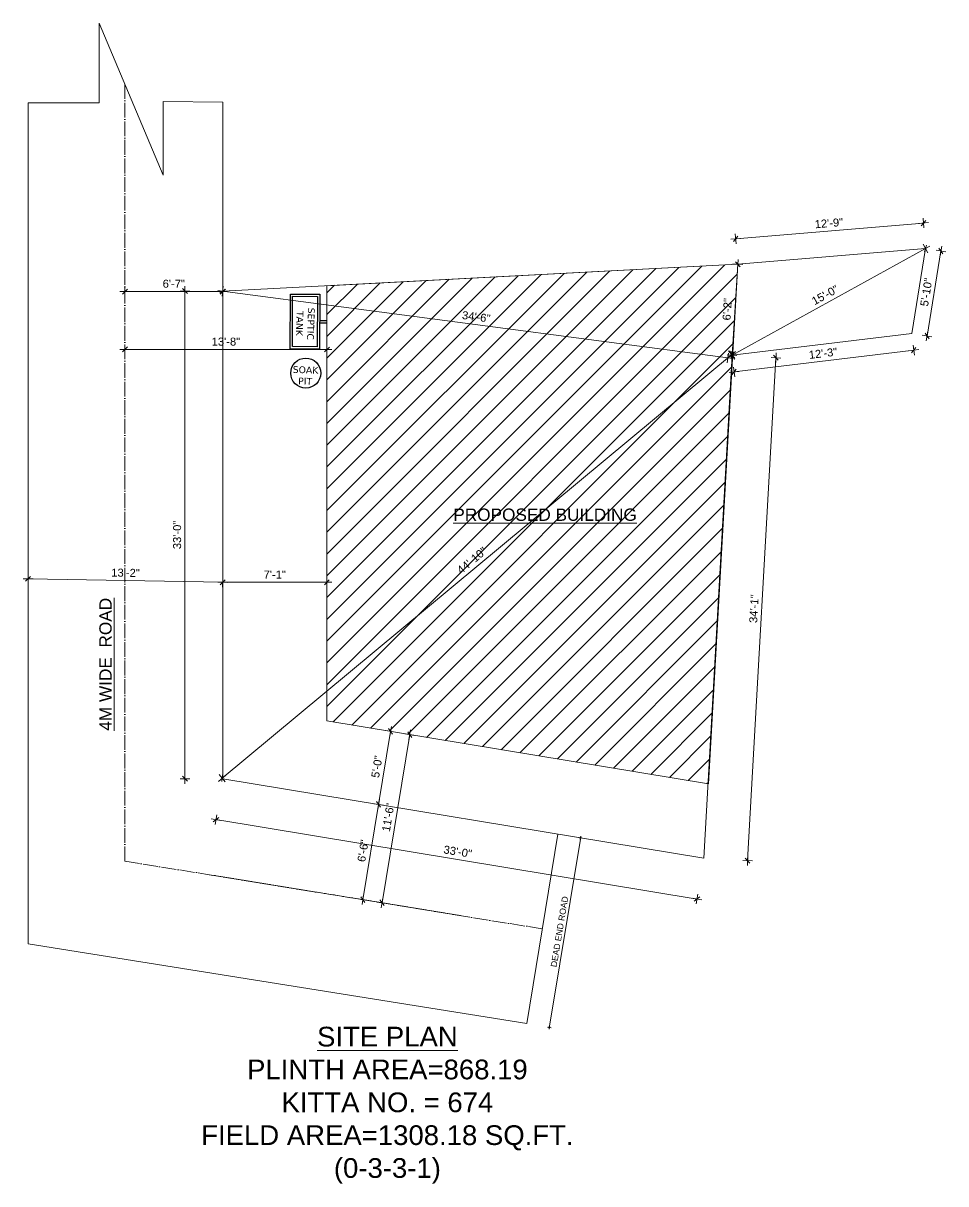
# Model space of a CAD drawing. Header units: inches. Extents: x -14619 to 1971361, y -855114 to -978.
# Drawn here: x 20439 to 21188, y -4243 to -3301 of the extents above; entities that cross this region are included whole.
import ezdxf

# ---------------------------------------------------------------- set-up
doc = ezdxf.new("R2010")
doc.units = ezdxf.units.IN
doc.header["$LTSCALE"] = 0.5
doc.header["$MEASUREMENT"] = 0
doc.header["$PDMODE"] = 66
doc.linetypes.add('ACAD_ISO04W100', pattern=[30, 24, -3, 0, -3])
for name, color, linetype, lineweight in [('DIM', 180, 'Continuous', 5), ('door', 202, 'Continuous', 5), ('HACTH', 8, 'Continuous', 5), ('hatch', 9, 'Continuous', 0), ('TEXT', 220, 'Continuous', 9)]:
    doc.layers.add(name, color=color, linetype=linetype, lineweight=lineweight)
doc.styles.add('arial', font='arial.ttf')
doc.styles.get("Standard").update_dxf_attribs({"font": 'arial.ttf'})
doc.dimstyles.new('1 96', dxfattribs={"dimtxt": 6.5, "dimasz": 4, "dimexe": 0, "dimexo": 0, "dimgap": 3, "dimtad": 1, "dimdec": 0, "dimzin": 11, "dimdsep": 46, "dimlunit": 3, "dimtxsty": 'arial', "dimblk": 'oblique', "dimcen": 4, "dimse1": 1, "dimse2": 1, "dimclrd": 256, "dimclre": 256, "dimclrt": 256, "dimadec": 0, "dimazin": 0, "dimtfac": 1, "dimtdec": 0, "dimtix": 1, "dimtmove": 0, "dimatfit": 3, "dimldrblk": 'Arrow2', "dimfxl": 1, "dimtolj": 1, "dimtzin": 0, "dimlwd": -1, "dimlwe": 9, "dimarcsym": 0})
doc.dimstyles.new('S8', dxfattribs={"dimtxt": 5, "dimasz": 1, "dimexe": 6, "dimexo": 18, "dimgap": 1.9375, "dimtad": 1, "dimdec": 0, "dimzin": 3, "dimdsep": 46, "dimlunit": 4, "dimtxsty": 'Standard', "dimblk": 'dot 2', "dimcen": 12, "dimse1": 1, "dimse2": 1, "dimclrd": 1, "dimclre": 1, "dimclrt": 256, "dimadec": 0, "dimazin": 0, "dimtfac": 0.75, "dimtdec": 0, "dimtix": 1, "dimtmove": 1, "dimatfit": 3, "dimldrblk": 'DOT', "dimfxl": 1, "dimtolj": 1, "dimtzin": 0, "dimlwd": 9, "dimlwe": 9, "dimarcsym": 0})

# ---------------------------------------------------------------- blocks, each defined once
blk = doc.blocks.new('oblique')
at = {"lineweight": 9}
for p, q in [((1, 0), (-1, 0)), ((-0.5, -0.5), (0.5, 0.5)), ((0, 1), (0, -1))]:
    blk.add_line(p, q, dxfattribs=at)
blk = doc.blocks.new('*D1060')
at = {"layer": 'Defpoints', "color": 0, "transparency": 16777216}
for p in [(20569.92, -3518.54), (20613.5, -3518.54), (20613.5, -3914.54)]:
    blk.add_point(p, dxfattribs=at)
at = {"layer": 'DIM', "transparency": 16777216}
blk.add_line((20569.92, -3914.54), (20569.92, -3518.54), dxfattribs=at)
at = {"layer": 'DIM', "transparency": 16777216, "xscale": 4, "yscale": 4, "zscale": 4}
for p, rotation in [((20569.92, -3518.54), 90), ((20569.92, -3914.54), 270)]:
    blk.add_blockref('oblique', p, dxfattribs=dict(at, rotation=rotation))
at = {"layer": 'DIM', "transparency": 16777216, "insert": (20563.6, -3716.54), "char_height": 6.5, "attachment_point": 5, "rotation": 90, "style": 'arial'}
blk.add_mtext('\\A1;33\'-0"', dxfattribs=at)
blk = doc.blocks.new('_Oblique')
at = {"color": 0, "linetype": 'ByBlock', "lineweight": -2}
blk.add_line((-0.5, -0.5), (0.5, 0.5), dxfattribs=at)
blk = doc.blocks.new('Arrow2')
for p, q in [((-4.1, 0.75), (-3.08, 0)), ((0, 0), (-4.1, 0.75)), ((-3.08, 0), (-4.1, -0.75)), ((-4.1, -0.75), (0, 0))]:
    blk.add_line(p, q)
blk.add_solid([(-4.1, 0.75), (0, 0), (-3.08, 0), (-4.1, -0.75)])
blk = doc.blocks.new('*D1183')
at = {"layer": 'Defpoints', "color": 0, "transparency": 16777216}
for p in [(21169.71, -3463.25), (21171.46, -3483.88), (21019, -3496.78)]:
    blk.add_point(p, dxfattribs=at)
at = {"layer": 'DIM', "transparency": 16777216}
blk.add_line((21017.26, -3476.15), (21169.71, -3463.25), dxfattribs=at)
at = {"layer": 'DIM', "transparency": 16777216, "xscale": 4, "yscale": 4, "zscale": 4}
for p, rotation in [((21169.71, -3463.25), 4.838670017049669), ((21017.26, -3476.15), 184.8386700170497)]:
    blk.add_blockref('oblique', p, dxfattribs=dict(at, rotation=rotation))
at = {"layer": 'DIM', "transparency": 16777216, "insert": (21092.95, -3463.4), "char_height": 6.5, "attachment_point": 5, "rotation": 4.83867, "style": 'arial'}
blk.add_mtext('\\A1;12\'-9"', dxfattribs=at)
blk = doc.blocks.new('*D1184')
at = {"layer": 'Defpoints', "color": 0, "transparency": 16777216}
for p in [(21171.46, -3483.88), (21160.24, -3552.97), (21172.7, -3555)]:
    blk.add_point(p, dxfattribs=at)
at = {"layer": 'DIM', "transparency": 16777216}
blk.add_line((21183.92, -3485.9), (21172.7, -3555), dxfattribs=at)
at = {"layer": 'DIM', "transparency": 16777216, "xscale": 4, "yscale": 4, "zscale": 4}
for p, rotation in [((21183.92, -3485.9), 80.77516477349229), ((21172.7, -3555), 260.7751647734922)]:
    blk.add_blockref('oblique', p, dxfattribs=dict(at, rotation=rotation))
at = {"layer": 'DIM', "transparency": 16777216, "insert": (21172.07, -3519.44), "char_height": 6.5, "attachment_point": 5, "rotation": 80.77516, "style": 'arial'}
blk.add_mtext('\\A1;5\'-10"', dxfattribs=at)
blk = doc.blocks.new('*D1185')
at = {"layer": 'Defpoints', "color": 0, "transparency": 16777216}
for p in [(21160.24, -3552.97), (21014.3, -3570.64), (21161.88, -3566.52)]:
    blk.add_point(p, dxfattribs=at)
at = {"layer": 'DIM', "transparency": 16777216}
blk.add_line((21015.94, -3584.18), (21161.88, -3566.52), dxfattribs=at)
at = {"layer": 'DIM', "transparency": 16777216, "xscale": 4, "yscale": 4, "zscale": 4}
for p, rotation in [((21161.88, -3566.52), 6.900499204740578), ((21015.94, -3584.18), 186.9004992047406)]:
    blk.add_blockref('oblique', p, dxfattribs=dict(at, rotation=rotation))
at = {"layer": 'DIM', "transparency": 16777216, "insert": (21088.15, -3569.07), "char_height": 6.5, "attachment_point": 5, "rotation": 6.9005, "style": 'arial'}
blk.add_mtext('\\A1;12\'-3"', dxfattribs=at)
blk = doc.blocks.new('*D1186')
at = {"layer": 'Defpoints', "color": 0, "transparency": 16777216}
for p in [(20600.57, -3914.54), (20991.29, -3978.99), (20985.81, -4012.18)]:
    blk.add_point(p, dxfattribs=at)
at = {"layer": 'DIM', "transparency": 16777216}
blk.add_line((20595.09, -3947.73), (20985.81, -4012.18), dxfattribs=at)
at = {"layer": 'DIM', "transparency": 16777216, "xscale": 4, "yscale": 4, "zscale": 4}
for p, rotation in [((20595.09, -3947.73), 170.6334039608229), ((20985.81, -4012.18), 350.6334039608229)]:
    blk.add_blockref('oblique', p, dxfattribs=dict(at, rotation=rotation))
at = {"layer": 'DIM', "transparency": 16777216, "insert": (20791.48, -3973.72), "char_height": 6.5, "attachment_point": 5, "rotation": 350.6334, "style": 'arial'}
blk.add_mtext('\\A1;33\'-0"', dxfattribs=at)
blk = doc.blocks.new('*D1187')
at = {"layer": 'Defpoints', "color": 0, "transparency": 16777216}
for p in [(21014.3, -3570.64), (21049.93, -3572.64), (20991.29, -3978.99)]:
    blk.add_point(p, dxfattribs=at)
at = {"layer": 'DIM', "transparency": 16777216}
blk.add_line((21026.92, -3981), (21049.93, -3572.64), dxfattribs=at)
at = {"layer": 'DIM', "transparency": 16777216, "xscale": 4, "yscale": 4, "zscale": 4}
for p, rotation in [((21049.93, -3572.64), 86.77451339904405), ((21026.92, -3981), 266.7745133990441)]:
    blk.add_blockref('oblique', p, dxfattribs=dict(at, rotation=rotation))
at = {"layer": 'DIM', "transparency": 16777216, "insert": (21032.11, -3776.46), "char_height": 6.5, "attachment_point": 5, "rotation": 86.77451, "style": 'arial'}
blk.add_mtext('\\A1;34\'-1"', dxfattribs=at)
blk = doc.blocks.new('*D1061')
at = {"layer": 'Defpoints', "color": 0, "transparency": 16777216}
for p in [(21013.91, -3570.16), (21014.3, -3570.64), (20600.57, -3914.54)]:
    blk.add_point(p, dxfattribs=at)
at = {"layer": 'DIM', "transparency": 16777216}
blk.add_line((20600.17, -3914.06), (21013.91, -3570.16), dxfattribs=at)
at = {"layer": 'DIM', "transparency": 16777216, "xscale": 4, "yscale": 4, "zscale": 4}
for p, rotation in [((21013.91, -3570.16), 39.73401624966461), ((20600.17, -3914.06), 219.7340162496646)]:
    blk.add_blockref('oblique', p, dxfattribs=dict(at, rotation=rotation))
at = {"layer": 'DIM', "transparency": 16777216, "insert": (20803, -3737.25), "char_height": 6.5, "attachment_point": 5, "rotation": 39.73402, "style": 'arial'}
blk.add_mtext('\\A1;44\'-10"', dxfattribs=at)
blk = doc.blocks.new('*D1062')
at = {"layer": 'Defpoints', "color": 0, "transparency": 16777216}
for p in [(20600.57, -3518.54), (21010.82, -3572.79), (21010.83, -3572.71)]:
    blk.add_point(p, dxfattribs=at)
at = {"layer": 'DIM', "transparency": 16777216}
blk.add_line((20600.56, -3518.62), (21010.82, -3572.79), dxfattribs=at)
at = {"layer": 'DIM', "transparency": 16777216, "xscale": 4, "yscale": 4, "zscale": 4}
for p, rotation in [((20600.56, -3518.62), 172.4773343015609), ((21010.82, -3572.79), 352.4773343015609)]:
    blk.add_blockref('oblique', p, dxfattribs=dict(at, rotation=rotation))
at = {"layer": 'DIM', "transparency": 16777216, "insert": (20806.52, -3539.44), "char_height": 6.5, "attachment_point": 5, "rotation": 352.47733, "style": 'arial'}
blk.add_mtext('\\A1;34\'-6"', dxfattribs=at)
blk = doc.blocks.new('*D1063')
at = {"layer": 'Defpoints', "color": 0, "transparency": 16777216}
for p in [(21019, -3496.78), (21014.3, -3570.64), (21014.3, -3570.64)]:
    blk.add_point(p, dxfattribs=at)
at = {"layer": 'DIM', "transparency": 16777216}
blk.add_line((21019, -3496.78), (21014.3, -3570.64), dxfattribs=at)
at = {"layer": 'DIM', "transparency": 16777216, "xscale": 4, "yscale": 4, "zscale": 4}
for p, rotation in [((21019, -3496.78), 86.3568811026315), ((21014.3, -3570.64), 266.3568811026316)]:
    blk.add_blockref('oblique', p, dxfattribs=dict(at, rotation=rotation))
at = {"layer": 'DIM', "transparency": 16777216, "insert": (21010.35, -3533.31), "char_height": 6.5, "attachment_point": 5, "rotation": 86.35688, "style": 'arial'}
blk.add_mtext('\\A1;6\'-2"', dxfattribs=at)
blk = doc.blocks.new('*D1064')
at = {"layer": 'Defpoints', "color": 0, "transparency": 16777216}
for p in [(21171.46, -3483.88), (21171.46, -3483.88), (21014.3, -3570.64)]:
    blk.add_point(p, dxfattribs=at)
at = {"layer": 'DIM', "transparency": 16777216}
blk.add_line((21014.3, -3570.64), (21171.46, -3483.88), dxfattribs=at)
at = {"layer": 'DIM', "transparency": 16777216, "xscale": 4, "yscale": 4, "zscale": 4}
for p, rotation in [((21171.46, -3483.88), 28.90023701083399), ((21014.3, -3570.64), 208.900237010834)]:
    blk.add_blockref('oblique', p, dxfattribs=dict(at, rotation=rotation))
at = {"layer": 'DIM', "transparency": 16777216, "insert": (21089.83, -3521.73), "char_height": 6.5, "attachment_point": 5, "rotation": 28.90024, "style": 'arial'}
blk.add_mtext('\\A1;15\'-0"', dxfattribs=at)
blk = doc.blocks.new('*D1065')
at = {"layer": 'Defpoints', "color": 0, "transparency": 16777216}
for p in [(20442.57, -3752.2), (20600.57, -3754.98), (20600.57, -3754.99)]:
    blk.add_point(p, dxfattribs=at)
at = {"layer": 'DIM', "transparency": 16777216}
blk.add_line((20442.57, -3752.21), (20600.57, -3754.99), dxfattribs=at)
at = {"layer": 'DIM', "transparency": 16777216, "xscale": 4, "yscale": 4, "zscale": 4}
for p, rotation in [((20442.57, -3752.21), 178.9936455785437), ((20600.57, -3754.99), 358.9936455785437)]:
    blk.add_blockref('oblique', p, dxfattribs=dict(at, rotation=rotation))
at = {"layer": 'DIM', "transparency": 16777216, "insert": (20521.68, -3747.28), "char_height": 6.5, "attachment_point": 5, "rotation": 358.99365, "style": 'arial'}
blk.add_mtext('\\A1;13\'-2"', dxfattribs=at)
blk = doc.blocks.new('*D1066')
at = {"layer": 'Defpoints', "color": 0, "transparency": 16777216}
for p in [(20600.57, -3518.9), (20521.16, -3573.42), (20600.57, -3573.42)]:
    blk.add_point(p, dxfattribs=at)
at = {"layer": 'DIM', "transparency": 16777216}
blk.add_line((20521.16, -3518.9), (20600.57, -3518.9), dxfattribs=at)
at = {"layer": 'DIM', "transparency": 16777216, "xscale": 4, "yscale": 4, "zscale": 4, "rotation": 180}
blk.add_blockref('oblique', (20521.16, -3518.9), dxfattribs=at)
at = {"layer": 'DIM', "transparency": 16777216, "xscale": 4, "yscale": 4, "zscale": 4}
blk.add_blockref('oblique', (20600.57, -3518.9), dxfattribs=at)
at = {"layer": 'DIM', "transparency": 16777216, "insert": (20560.86, -3512.58), "char_height": 6.5, "attachment_point": 5, "style": 'arial'}
blk.add_mtext('\\A1;6\'-7"', dxfattribs=at)
blk = doc.blocks.new('*D1188')
at = {"layer": 'Defpoints', "color": 0, "transparency": 16777216}
for p in [(20521.16, -3565.9), (20685.22, -3565.93), (20685.22, -3565.93)]:
    blk.add_point(p, dxfattribs=at)
at = {"layer": 'DIM', "transparency": 16777216}
blk.add_line((20521.16, -3565.9), (20685.22, -3565.93), dxfattribs=at)
at = {"layer": 'DIM', "transparency": 16777216, "xscale": 4, "yscale": 4, "zscale": 4}
for p, rotation in [((20521.16, -3565.9), 179.9886960015747), ((20685.22, -3565.93), 359.9886960015747)]:
    blk.add_blockref('oblique', p, dxfattribs=dict(at, rotation=rotation))
at = {"layer": 'DIM', "transparency": 16777216, "insert": (20603.19, -3559.59), "char_height": 6.5, "attachment_point": 5, "rotation": 359.9887, "style": 'arial'}
blk.add_mtext('\\A1;13\'-8"', dxfattribs=at)
blk = doc.blocks.new('*D1189')
at = {"layer": 'Defpoints', "color": 0, "transparency": 16777216}
for p in [(20727.17, -3935.42), (20727.17, -3935.42), (20714.42, -4012.74)]:
    blk.add_point(p, dxfattribs=at)
at = {"layer": 'DIM', "transparency": 16777216}
blk.add_line((20714.42, -4012.74), (20727.17, -3935.42), dxfattribs=at)
at = {"layer": 'DIM', "transparency": 16777216, "xscale": 4, "yscale": 4, "zscale": 4}
for p, rotation in [((20727.17, -3935.42), 80.63340396082346), ((20714.42, -4012.74), 260.6334039608234)]:
    blk.add_blockref('oblique', p, dxfattribs=dict(at, rotation=rotation))
at = {"layer": 'DIM', "transparency": 16777216, "insert": (20714.56, -3973.05), "char_height": 6.5, "attachment_point": 5, "rotation": 80.6334, "style": 'arial'}
blk.add_mtext('\\A1;6\'-6"', dxfattribs=at)
blk = doc.blocks.new('*D1190')
at = {"layer": 'Defpoints', "color": 0, "transparency": 16777216}
for p in [(20736.95, -3876.1), (20750.44, -3878.32), (20727.17, -3935.42)]:
    blk.add_point(p, dxfattribs=at)
at = {"layer": 'DIM', "transparency": 16777216}
blk.add_line((20727.17, -3935.42), (20736.95, -3876.1), dxfattribs=at)
at = {"layer": 'DIM', "transparency": 16777216, "xscale": 4, "yscale": 4, "zscale": 4}
for p, rotation in [((20736.95, -3876.1), 80.63340396096187), ((20727.17, -3935.42), 260.6334039609619)]:
    blk.add_blockref('oblique', p, dxfattribs=dict(at, rotation=rotation))
at = {"layer": 'DIM', "transparency": 16777216, "insert": (20725.83, -3904.73), "char_height": 6.5, "attachment_point": 5, "rotation": 80.6334, "style": 'arial'}
blk.add_mtext('\\A1;5\'-0"', dxfattribs=at)
blk = doc.blocks.new('*D1191')
at = {"layer": 'Defpoints', "color": 0, "transparency": 16777216}
for p in [(20752.52, -3878.66), (20752.52, -3878.66), (20729.99, -4015.27)]:
    blk.add_point(p, dxfattribs=at)
at = {"layer": 'DIM', "transparency": 16777216}
blk.add_line((20729.99, -4015.27), (20752.52, -3878.66), dxfattribs=at)
at = {"layer": 'DIM', "transparency": 16777216, "xscale": 4, "yscale": 4, "zscale": 4}
for p, rotation in [((20752.52, -3878.66), 80.63340396082431), ((20729.99, -4015.27), 260.6334039608243)]:
    blk.add_blockref('oblique', p, dxfattribs=dict(at, rotation=rotation))
at = {"layer": 'DIM', "transparency": 16777216, "insert": (20735.02, -3945.94), "char_height": 6.5, "attachment_point": 5, "rotation": 80.6334, "style": 'arial'}
blk.add_mtext('\\A1;11\'-6"', dxfattribs=at)
blk = doc.blocks.new('dot1')
at = {"layer": 'hatch'}
h = blk.add_hatch(color=256, dxfattribs=at)
edge = h.paths.add_edge_path()
edge.add_arc((0, 0), 1, 0, 360)
for p, q in [((3, 0), (-3, 0)), ((0, 3), (0, -3))]:
    blk.add_line(p, q, dxfattribs=at)
blk.add_circle((0, 0), 1, dxfattribs=at)
blk = doc.blocks.new('dot 2')
at = {"layer": 'hatch', "xscale": 0.5, "yscale": 0.5, "zscale": 0.5}
blk.add_blockref('dot1', (0, 0), dxfattribs=at)
blk = doc.blocks.new('*D2120')
at = {"color": 1, "lineweight": 9, "transparency": 16777216}
blk.add_line((20891.12, -3963.48), (20866.06, -4115.42), dxfattribs=at)
at = {"layer": 'Defpoints', "color": 0, "transparency": 16777216}
for p in [(20872.89, -3959.46), (20847.5, -4113.38), (20865.89, -4116.41)]:
    blk.add_point(p, dxfattribs=at)
at = {"color": 1, "lineweight": 9, "transparency": 16777216}
for p, rotation in [((20891.28, -3962.49), 80.63340396082256), ((20865.89, -4116.41), 260.6334039608226)]:
    blk.add_blockref('dot 2', p, dxfattribs=dict(at, rotation=rotation))
at = {"transparency": 16777216, "insert": (20874.12, -4038.71), "char_height": 5, "attachment_point": 5, "rotation": 80.6334}
blk.add_mtext('\\A1;DEAD END ROAD', dxfattribs=at)
blk = doc.blocks.new('_Dot')
at = {"color": 0, "linetype": 'ByBlock', "lineweight": -2}
blk.add_line((-0.5, 0), (-1, 0), dxfattribs=at)
at = {"color": 0, "linetype": 'ByBlock', "const_width": 0.5}
blk.add_lwpolyline([(-0.25, 0, 1), (0.25, 0, 1)], format="xyb", close=True, dxfattribs=at)
blk = doc.blocks.new('*D2121')
at = {"layer": 'Defpoints', "color": 0, "transparency": 16777216}
for p in [(20600.57, -3716.54), (20685.19, -3716.55), (20685.19, -3754.98)]:
    blk.add_point(p, dxfattribs=at)
at = {"layer": 'DIM', "transparency": 16777216}
blk.add_line((20600.57, -3754.98), (20685.19, -3754.98), dxfattribs=at)
at = {"layer": 'DIM', "transparency": 16777216, "xscale": 4, "yscale": 4, "zscale": 4, "rotation": 180}
blk.add_blockref('oblique', (20600.57, -3754.98), dxfattribs=at)
at = {"layer": 'DIM', "transparency": 16777216, "xscale": 4, "yscale": 4, "zscale": 4}
blk.add_blockref('oblique', (20685.19, -3754.98), dxfattribs=at)
at = {"layer": 'DIM', "transparency": 16777216, "insert": (20642.88, -3748.71), "char_height": 6.5, "attachment_point": 5, "style": 'arial'}
blk.add_mtext('\\A1;7\'-1"', dxfattribs=at)

msp = doc.modelspace()

# ---------------------------------------------------------------- hatches: boundary and pattern name
at = {"layer": 'HACTH'}
h = msp.add_hatch(dxfattribs=at)
h.set_pattern_fill('ANSI31', color=256, scale=100)
h.set_pattern_definition([(45, (-96685.015, -7682.359), (-8.8388348, 8.8388348), [])])
h.paths.add_polyline_path([(21014.3, -3570.64), (21019.05, -3496.78), (20685.23, -3514.14), (20685.16, -3867.55), (20994.69, -3918.61)])
h.paths.add_polyline_path([(20786.25, -3710.74), (20940.29, -3710.74), (20940.29, -3690.13), (20786.25, -3690.13)], flags=24)

# ---------------------------------------------------------------- linework, layer by layer
at = {"color": 4, "ltscale": 5}
for p, q in [((20679.28, -3542.54), (20685.22, -3542.54)), ((20679.27, -3544.37), (20685.22, -3544.37))]:
    msp.add_line(p, q, dxfattribs=at)
for points in [[(20679.4, -3521.08), (20679.16, -3565.55), (20655.31, -3565.42), (20655.55, -3520.94)], [(20677.56, -3522.9), (20677.34, -3563.71), (20657.15, -3563.6), (20657.37, -3522.78)]]:
    msp.add_lwpolyline(points, close=True, dxfattribs=at)
msp.add_circle((20668.04, -3585.11), 12.18, dxfattribs=at)
at = {"layer": 'DIM', "linetype": 'ACAD_ISO04W100'}
for p, q in [((20521.16, -3350.52), (20521.16, -3981.34)), ((20521.16, -3981.34), (20860.19, -4036.42)), ((20588.14, -3992.22), (20794.29, -4025.71))]:
    msp.add_line(p, q, dxfattribs=at)
at = {"layer": 'DIM'}
msp.add_lwpolyline([(20442.57, -3365.73), (20500.35, -3365.73), (20500.35, -3301), (20552.21, -3424.44), (20552.21, -3364.67), (20600.57, -3365.23)], dxfattribs=at)
msp.add_lwpolyline([(20685.16, -3867.55), (20995.27, -3918.71), (21019.05, -3496.78), (20685.23, -3514.14)], close=True, dxfattribs=at)
at = {"layer": 'door'}
for p, q in [((20872.89, -3959.46), (20847.5, -4113.38)), ((20847.5, -4113.38), (20442.57, -4048.61))]:
    msp.add_line(p, q, dxfattribs=at)
for points in [[(20442.57, -3365.73), (20442.57, -4048.61)], [(20600.57, -3365.23), (20600.57, -3914.54)]]:
    msp.add_lwpolyline(points, dxfattribs=at)
msp.add_lwpolyline([(21014.3, -3570.64), (21160.24, -3552.97), (21171.46, -3483.88), (21019, -3496.78), (20600.57, -3518.54), (20600.57, -3914.54), (20991.29, -3978.99)], close=True, dxfattribs=at)

# ---------------------------------------------------------------- texts
at = {"color": 0, "char_height": 5.4884, "width": 97.8815, "attachment_point": 8}
for s, insert, rotation in [('{\\fVerdana|b0|i0|c0|p34;SEPTIC \\PTANK}', (20660.35, -3544.69), 268.06468), ('{\\fVerdana|b0|i0|c0|p34;SOAK \\PPIT}', (20667.48, -3594.39), 358.06468)]:
    msp.add_mtext(s, dxfattribs=dict(at, insert=insert, rotation=rotation))
at = {"layer": 'TEXT', "ltscale": 5, "insert": (20936.92, -3695.1), "char_height": 10, "width": 169.4436, "attachment_point": 3, "style": 'arial'}
msp.add_mtext('{\\LPROPOSED BUILDING}', dxfattribs=at)
at = {"layer": 'TEXT', "ltscale": 5, "insert": (20500.39, -3767.62), "char_height": 10, "width": 169.4436, "attachment_point": 3, "rotation": 90, "style": 'arial'}
msp.add_mtext('{\\L4M WIDE  ROAD}', dxfattribs=at)
at = {"layer": 'TEXT', "insert": (20734.35, -4179.67), "char_height": 7, "attachment_point": 5, "style": 'arial'}
msp.add_mtext('{\\H2.28571x;\\LSITE PLAN\\l\\PPLINTH AREA=868.19\\PKITTA NO. = 674\\PFIELD AREA=1308.18 SQ.FT.}\\P{\\H2.28571x;(0-3-3-1)}', dxfattribs=at)

# ---------------------------------------------------------------- dimensions: what is measured, and where the dimension line sits
dim = msp.add_aligned_dim(p1=(20872.89, -3959.46), p2=(20847.5, -4113.38), distance=18.64, text='DEAD END ROAD', dimstyle='S8', override={"dimfxl": 2, "dimfxlon": 1, "dimarcsym": 1})
dim.commit()
dim.dimension.update_dxf_attribs({"geometry": '*D2120', "text_midpoint": (20874.12, -4038.71)})
at = {"layer": 'DIM'}
for p1, p2, distance, picture, middle in [((21019, -3496.78), (21171.46, -3483.88), 20.71, '*D1183', (21092.95, -3463.4)), ((21014.3, -3570.64), (21171.46, -3483.88), 0, '*D1064', (21089.83, -3521.73)), ((21171.46, -3483.88), (21160.24, -3552.97), 12.63, '*D1184', (21172.07, -3519.44)), ((21019, -3496.78), (21014.3, -3570.64), 0, '*D1063', (21010.35, -3533.31)), ((20521.16, -3573.42), (20600.57, -3573.42), 54.52, '*D1066', (20560.86, -3512.58)), ((20613.5, -3914.54), (20613.5, -3518.54), 43.58, '*D1060', (20563.6, -3716.54)), ((20600.57, -3518.54), (21010.83, -3572.71), -0.08, '*D1062', (20806.52, -3539.44)), ((20521.16, -3565.9), (20685.22, -3565.93), 0, '*D1188', (20603.19, -3559.59)), ((21014.3, -3570.64), (21160.24, -3552.97), -13.64, '*D1185', (21088.15, -3569.07)), ((20600.57, -3914.54), (21014.3, -3570.64), 0.62, '*D1061', (20803, -3737.25)), ((20991.29, -3978.99), (21014.3, -3570.64), -35.69, '*D1187', (21032.11, -3776.46)), ((20442.57, -3752.2), (20600.57, -3754.98), -0.01, '*D1065', (20521.68, -3747.28)), ((20729.99, -4015.27), (20752.52, -3878.66), 0, '*D1191', (20735.02, -3945.94)), ((20600.57, -3914.54), (20991.29, -3978.99), -33.64, '*D1186', (20791.48, -3973.72)), ((20714.42, -4012.74), (20727.17, -3935.42), 0, '*D1189', (20714.56, -3973.05))]:
    dim = msp.add_aligned_dim(p1=p1, p2=p2, distance=distance, dimstyle='1 96', dxfattribs=at)
    dim.commit()
    dim.dimension.update_dxf_attribs({"geometry": picture, "text_midpoint": middle})
dim = msp.add_linear_dim(base=(20685.19, -3754.98), p1=(20600.57, -3716.54), p2=(20685.19, -3716.55), dimstyle='1 96', dxfattribs=at)
dim.commit()
dim.dimension.update_dxf_attribs({"geometry": '*D2121', "text_midpoint": (20642.88, -3748.71)})
dim = msp.add_linear_dim(base=(20736.95, -3876.1), p1=(20727.17, -3935.42), p2=(20750.44, -3878.32), angle=260.6334, dimstyle='1 96', override={"dimtmove": 1}, dxfattribs=at)
dim.commit()
dim.dimension.update_dxf_attribs({"geometry": '*D1190', "text_midpoint": (20725.83, -3904.73)})

doc.saveas('drawing.dxf')
